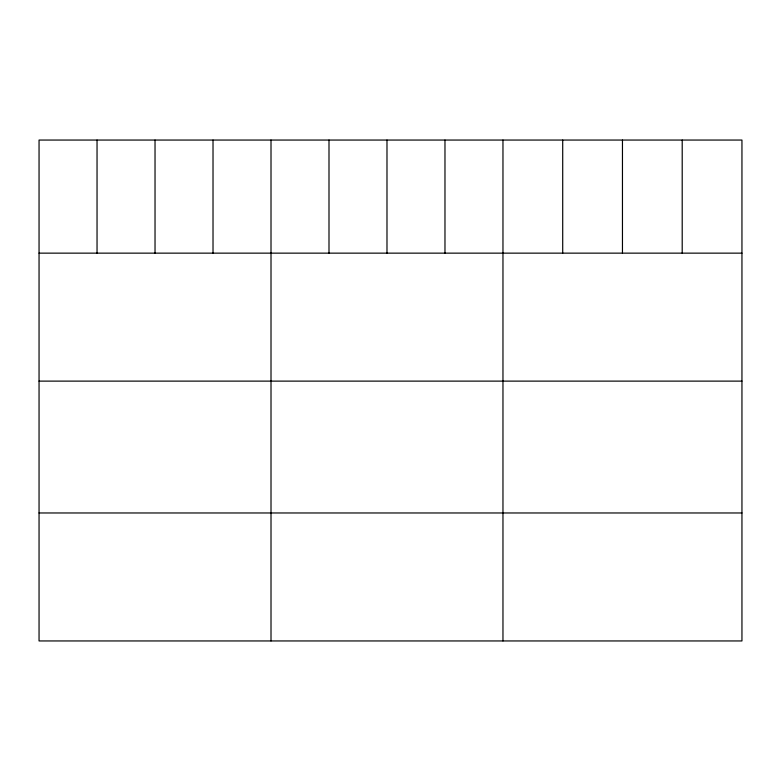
<?xml version="1.0" encoding="UTF-8"?>
<svg xmlns="http://www.w3.org/2000/svg" width="781" height="781" viewBox="0 0 781 781"><rect width="100%" height="100%" fill="white"/><g stroke="black" fill="none" stroke-linecap="round" stroke-linejoin="round"><path stroke-width="1.17" d="M741.95 253.142L741.95 640.947L39.05 640.947L39.05 140.053L741.95 140.053L741.95 253.142L39.05 253.142M39.05 381.118L741.95 381.118M39.05 512.971L741.95 512.971M682.203 140.053L682.203 253.142M622.457 140.053L622.457 253.142M562.71 140.053L562.71 253.142M502.964 140.053L502.964 640.947M444.975 140.053L444.975 253.142M386.985 140.053L386.985 253.142M328.996 140.053L328.996 253.142M271.007 140.053L271.007 640.947M213.018 140.053L213.018 253.142M155.029 140.053L155.029 253.142M97.039 140.053L97.039 253.142"/></g></svg>
